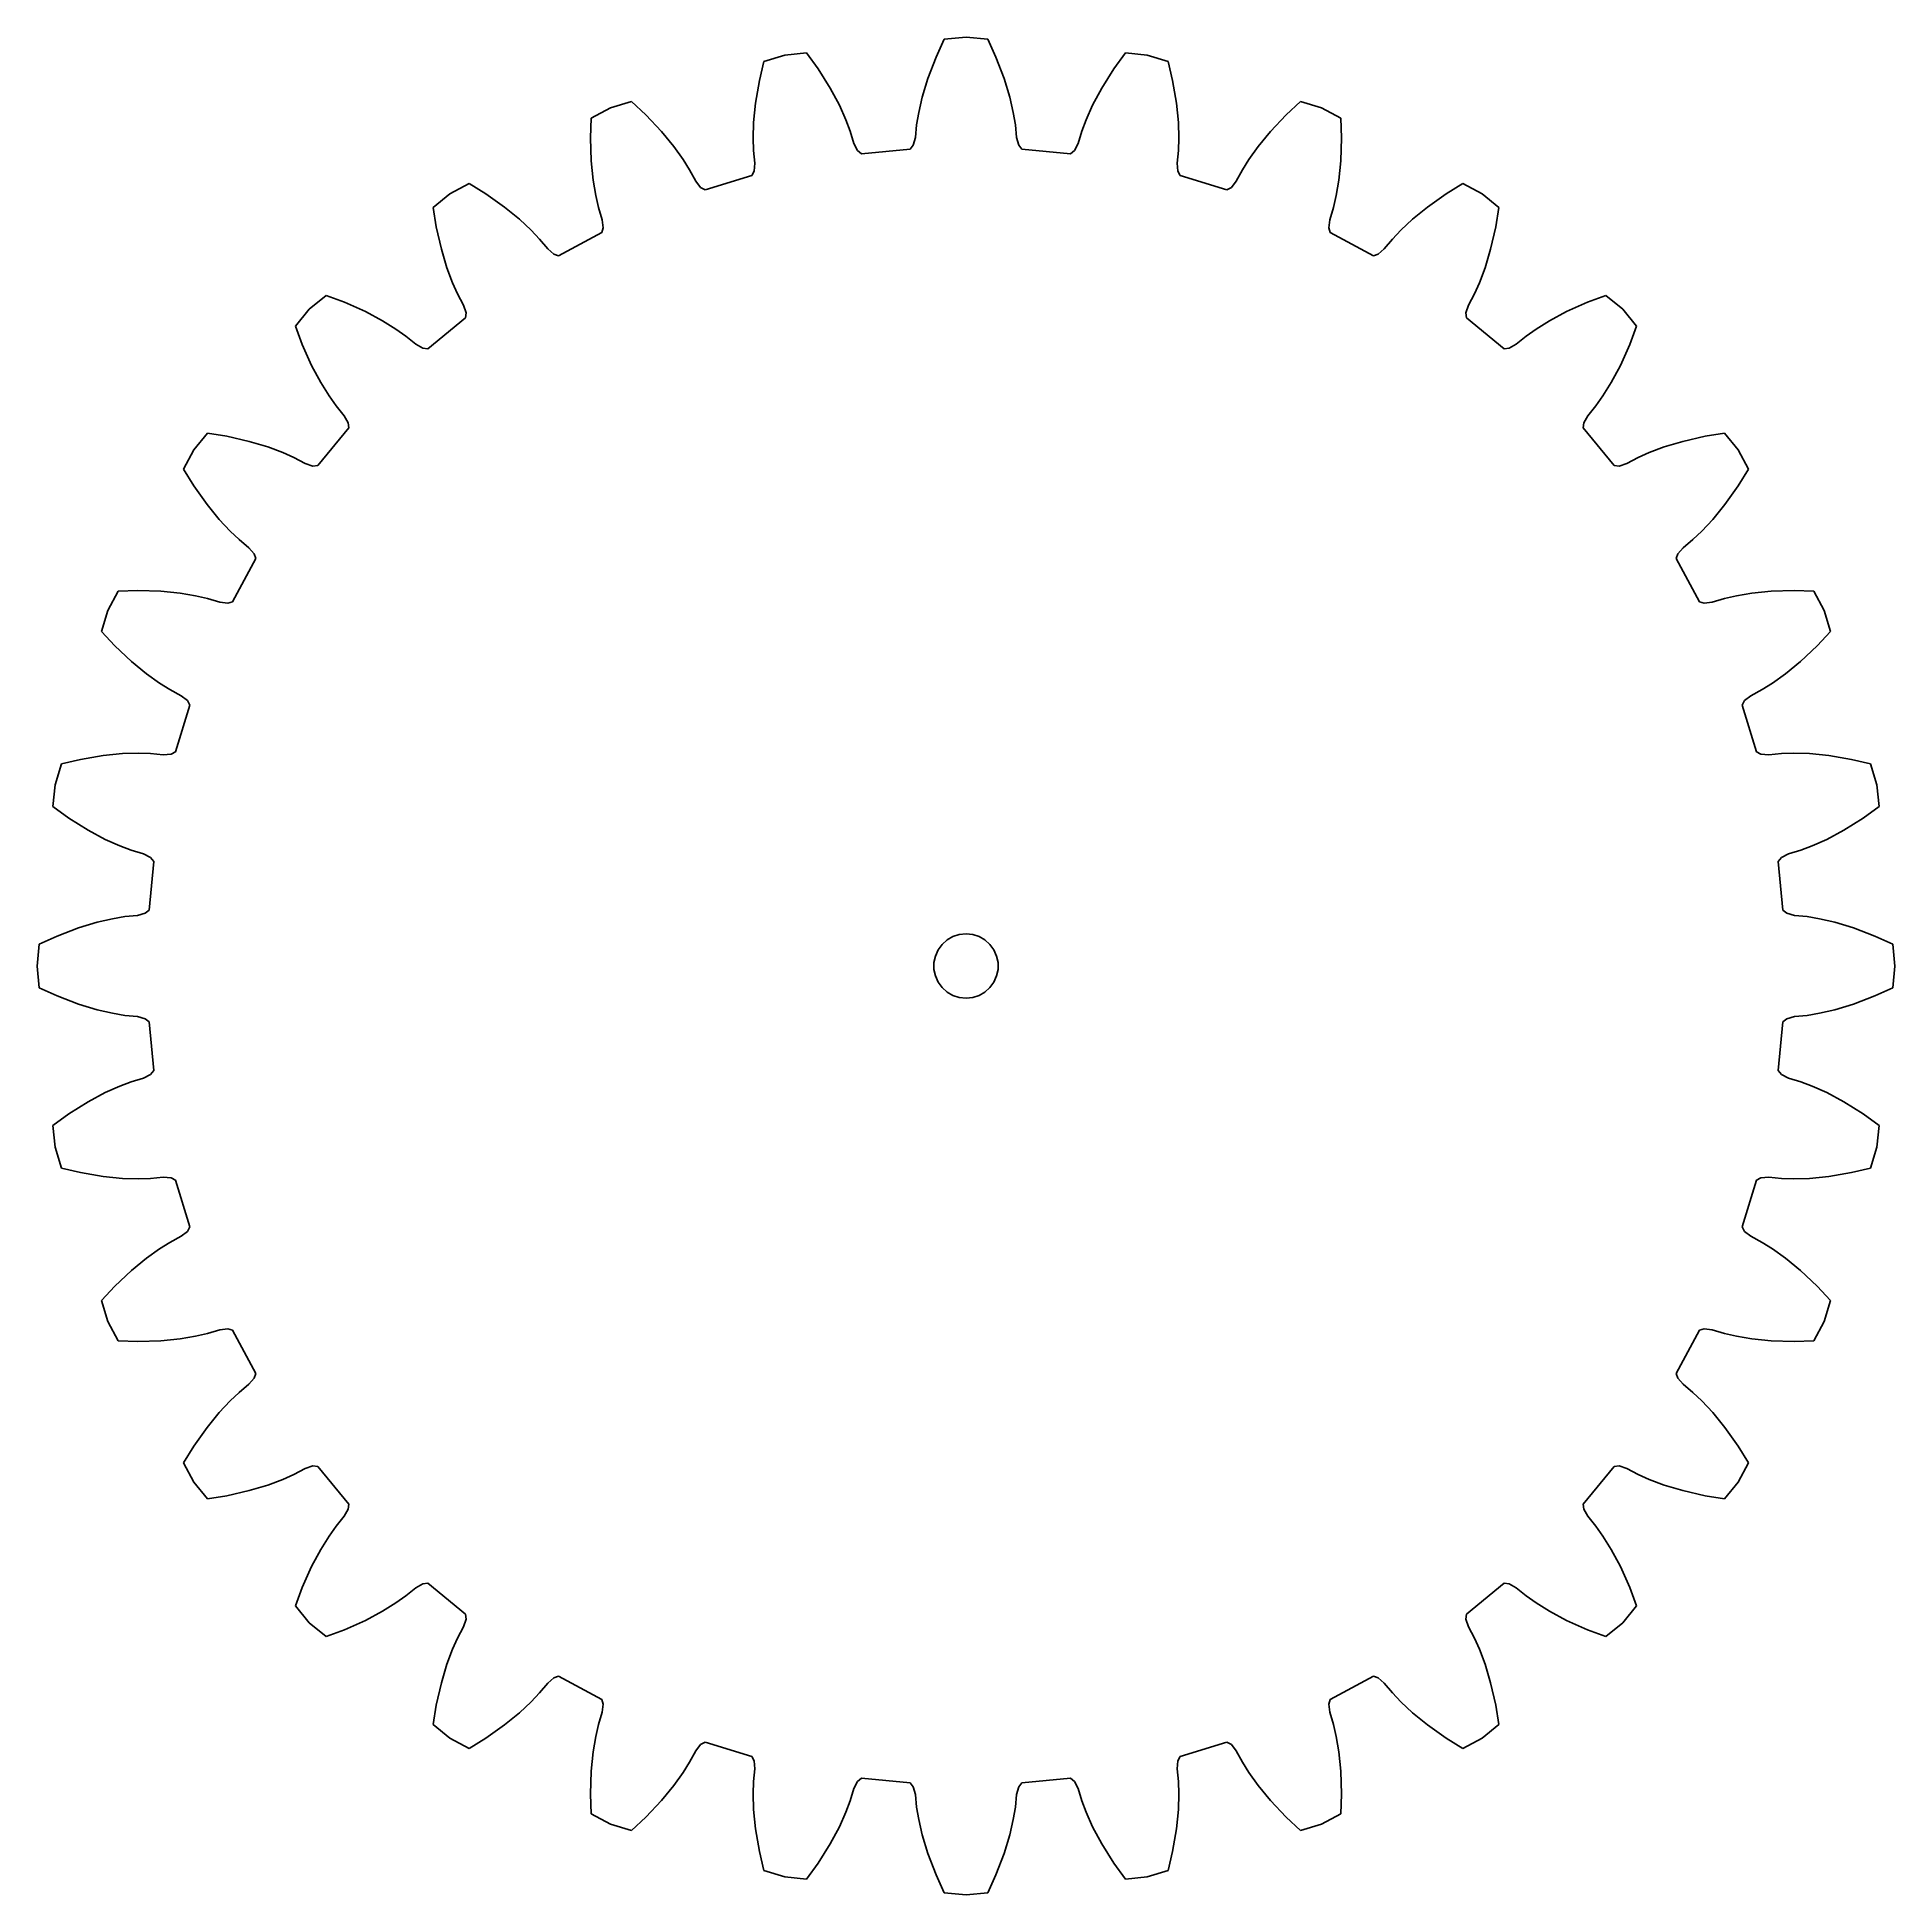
# Model space of a CAD drawing. Header units: metres. Extents: x -43.3 to 43.3, y -43.3 to 43.3.
import ezdxf

# ---------------------------------------------------------------- set-up
doc = ezdxf.new("R2010")
doc.units = ezdxf.units.M

msp = doc.modelspace()

# ---------------------------------------------------------------- linework, layer by layer
for p, q in [((0, 43.29), (-1.013, 43.19)), ((1.013, 43.19), (0, 43.29)), ((-8.445, 42.458), (-9.42, 42.163)), ((-7.432, 42.558), (-8.445, 42.458)), ((-6.896, 41.814), (-7.432, 42.558)), ((-1.013, 43.19), (-1.394, 42.356)), ((1.394, 42.356), (1.013, 43.19)), ((7.432, 42.558), (6.896, 41.814)), ((8.445, 42.458), (7.432, 42.558)), ((9.42, 42.163), (8.445, 42.458)), ((-9.42, 42.163), (-9.63, 41.27)), ((-6.33, 40.908), (-6.896, 41.814)), ((-1.394, 42.356), (-1.772, 41.357)), ((1.772, 41.357), (1.394, 42.356)), ((6.896, 41.814), (6.33, 40.908)), ((9.63, 41.27), (9.42, 42.163)), ((-9.63, 41.27), (-9.806, 40.217)), ((-5.903, 40.113), (-6.33, 40.908)), ((-1.772, 41.357), (-2.036, 40.494)), ((2.036, 40.494), (1.772, 41.357)), ((6.33, 40.908), (5.903, 40.113)), ((9.806, 40.217), (9.63, 41.27)), ((-16.566, 39.995), (-17.464, 39.515)), ((-15.592, 40.29), (-16.566, 39.995)), ((-14.921, 39.665), (-15.592, 40.29)), ((-9.806, 40.217), (-9.897, 39.318)), ((-5.597, 39.441), (-5.903, 40.113)), ((-2.036, 40.494), (-2.205, 39.776)), ((2.205, 39.776), (2.036, 40.494)), ((5.903, 40.113), (5.597, 39.441)), ((9.897, 39.318), (9.806, 40.217)), ((15.592, 40.29), (14.921, 39.665)), ((16.566, 39.995), (15.592, 40.29)), ((17.464, 39.515), (16.566, 39.995)), ((-17.464, 39.515), (-17.496, 38.598)), ((-14.189, 38.887), (-14.921, 39.665)), ((-9.897, 39.318), (-9.923, 38.581)), ((-5.394, 38.906), (-5.597, 39.441)), ((-2.3, 39.211), (-2.359, 38.62)), ((-2.205, 39.776), (-2.3, 39.211)), ((2.3, 39.211), (2.205, 39.776)), ((2.359, 38.62), (2.3, 39.211)), ((5.597, 39.441), (5.394, 38.906)), ((9.923, 38.581), (9.897, 39.318)), ((14.921, 39.665), (14.189, 38.887)), ((17.496, 38.598), (17.464, 39.515)), ((-17.496, 38.598), (-17.464, 37.531)), ((-13.615, 38.19), (-14.189, 38.887)), ((-13.184, 37.592), (-13.615, 38.19)), ((-9.923, 38.581), (-9.905, 38.009)), ((-5.22, 38.339), (-5.394, 38.906)), ((-5.051, 38.002), (-5.22, 38.339)), ((-2.46, 38.258), (-2.606, 38.075)), ((-2.359, 38.62), (-2.46, 38.258)), ((2.46, 38.258), (2.359, 38.62)), ((2.606, 38.075), (2.46, 38.258)), ((5.22, 38.339), (5.051, 38.002)), ((5.394, 38.906), (5.22, 38.339)), ((9.905, 38.009), (9.923, 38.581)), ((13.615, 38.19), (13.184, 37.592)), ((14.189, 38.887), (13.615, 38.19)), ((17.464, 37.531), (17.496, 38.598)), ((-17.464, 37.531), (-17.377, 36.632)), ((-12.88, 37.106), (-13.184, 37.592)), ((-9.905, 38.009), (-9.849, 37.418)), ((-9.849, 37.418), (-9.876, 37.043)), ((-4.872, 37.852), (-5.051, 38.002)), ((-2.606, 38.075), (-4.872, 37.852)), ((4.872, 37.852), (2.606, 38.075)), ((5.051, 38.002), (4.872, 37.852)), ((9.849, 37.418), (9.905, 38.009)), ((9.876, 37.043), (9.849, 37.418)), ((13.184, 37.592), (12.88, 37.106)), ((17.377, 36.632), (17.464, 37.531)), ((-23.153, 36.474), (-24.051, 35.994)), ((-22.373, 35.992), (-23.153, 36.474)), ((-17.377, 36.632), (-17.259, 35.904)), ((-12.599, 36.583), (-12.88, 37.106)), ((-12.368, 36.287), (-12.599, 36.583)), ((-9.984, 36.835), (-12.163, 36.174)), ((-9.876, 37.043), (-9.984, 36.835)), ((9.984, 36.835), (9.876, 37.043)), ((12.163, 36.174), (9.984, 36.835)), ((12.599, 36.583), (12.368, 36.287)), ((12.88, 37.106), (12.599, 36.583)), ((17.259, 35.904), (17.377, 36.632)), ((23.153, 36.474), (22.373, 35.992)), ((24.051, 35.994), (23.153, 36.474)), ((-24.051, 35.994), (-24.838, 35.349)), ((-21.503, 35.372), (-22.373, 35.992)), ((-17.259, 35.904), (-17.13, 35.346)), ((-12.163, 36.174), (-12.368, 36.287)), ((12.368, 36.287), (12.163, 36.174)), ((17.13, 35.346), (17.259, 35.904)), ((22.373, 35.992), (21.503, 35.372)), ((24.838, 35.349), (24.051, 35.994)), ((-24.838, 35.349), (-24.69, 34.443)), ((-20.804, 34.8), (-21.503, 35.372)), ((-20.264, 34.297), (-20.804, 34.8)), ((-17.13, 35.346), (-16.959, 34.778)), ((-16.959, 34.778), (-16.913, 34.404)), ((16.913, 34.404), (16.959, 34.778)), ((16.959, 34.778), (17.13, 35.346)), ((20.804, 34.8), (20.264, 34.297)), ((21.503, 35.372), (20.804, 34.8)), ((24.69, 34.443), (24.838, 35.349)), ((-24.69, 34.443), (-24.45, 33.403)), ((-19.872, 33.88), (-20.264, 34.297)), ((-19.494, 33.422), (-19.872, 33.88)), ((-16.978, 34.18), (-18.987, 33.106)), ((-16.913, 34.404), (-16.978, 34.18)), ((16.978, 34.18), (16.913, 34.404)), ((18.987, 33.106), (16.978, 34.18)), ((19.872, 33.88), (19.494, 33.422)), ((20.264, 34.297), (19.872, 33.88)), ((24.45, 33.403), (24.69, 34.443)), ((-24.45, 33.403), (-24.19, 32.538)), ((-19.21, 33.176), (-19.494, 33.422)), ((-18.987, 33.106), (-19.21, 33.176)), ((19.21, 33.176), (18.987, 33.106)), ((19.494, 33.422), (19.21, 33.176)), ((24.19, 32.538), (24.45, 33.403)), ((-24.19, 32.538), (-23.932, 31.847)), ((23.932, 31.847), (24.19, 32.538)), ((-29.824, 31.257), (-30.611, 30.611)), ((-28.965, 30.936), (-29.824, 31.257)), ((-23.932, 31.847), (-23.697, 31.325)), ((-23.697, 31.325), (-23.418, 30.801)), ((23.418, 30.801), (23.697, 31.325)), ((23.697, 31.325), (23.932, 31.847)), ((29.824, 31.257), (28.965, 30.936)), ((30.611, 30.611), (29.824, 31.257)), ((-30.611, 30.611), (-31.257, 29.824)), ((-27.991, 30.497), (-28.965, 30.936)), ((-27.193, 30.073), (-27.991, 30.497)), ((-23.418, 30.801), (-23.3, 30.443)), ((-23.3, 30.443), (-23.32, 30.21)), ((23.3, 30.443), (23.418, 30.801)), ((23.32, 30.21), (23.3, 30.443)), ((27.991, 30.497), (27.193, 30.073)), ((28.965, 30.936), (27.991, 30.497)), ((31.257, 29.824), (30.611, 30.611)), ((-31.257, 29.824), (-30.936, 28.965)), ((-26.566, 29.685), (-27.193, 30.073)), ((-26.1, 29.353), (-26.566, 29.685)), ((-23.32, 30.21), (-25.08, 28.766)), ((25.08, 28.766), (23.32, 30.21)), ((26.566, 29.685), (26.1, 29.353)), ((27.193, 30.073), (26.566, 29.685)), ((30.936, 28.965), (31.257, 29.824)), ((-30.936, 28.965), (-30.497, 27.991)), ((-25.64, 28.977), (-26.1, 29.353)), ((-25.313, 28.791), (-25.64, 28.977)), ((-25.08, 28.766), (-25.313, 28.791)), ((25.313, 28.791), (25.08, 28.766)), ((25.64, 28.977), (25.313, 28.791)), ((26.1, 29.353), (25.64, 28.977)), ((30.497, 27.991), (30.936, 28.965)), ((-30.497, 27.991), (-30.073, 27.193)), ((30.073, 27.193), (30.497, 27.991)), ((-30.073, 27.193), (-29.685, 26.566)), ((29.685, 26.566), (30.073, 27.193)), ((-29.685, 26.566), (-29.353, 26.1)), ((-29.353, 26.1), (-28.977, 25.64)), ((28.977, 25.64), (29.353, 26.1)), ((29.353, 26.1), (29.685, 26.566)), ((-28.977, 25.64), (-28.791, 25.313)), ((-28.791, 25.313), (-28.766, 25.08)), ((28.766, 25.08), (28.791, 25.313)), ((28.791, 25.313), (28.977, 25.64)), ((-35.349, 24.838), (-35.994, 24.051)), ((-34.443, 24.69), (-35.349, 24.838)), ((-33.403, 24.45), (-34.443, 24.69)), ((-32.538, 24.19), (-33.403, 24.45)), ((-28.766, 25.08), (-30.21, 23.32)), ((30.21, 23.32), (28.766, 25.08)), ((33.403, 24.45), (32.538, 24.19)), ((34.443, 24.69), (33.403, 24.45)), ((35.349, 24.838), (34.443, 24.69)), ((35.994, 24.051), (35.349, 24.838)), ((-35.994, 24.051), (-36.474, 23.153)), ((-31.847, 23.932), (-32.538, 24.19)), ((-31.325, 23.697), (-31.847, 23.932)), ((-30.801, 23.418), (-31.325, 23.697)), ((-30.443, 23.3), (-30.801, 23.418)), ((30.801, 23.418), (30.443, 23.3)), ((31.325, 23.697), (30.801, 23.418)), ((31.847, 23.932), (31.325, 23.697)), ((32.538, 24.19), (31.847, 23.932)), ((36.474, 23.153), (35.994, 24.051)), ((-36.474, 23.153), (-35.992, 22.373)), ((-30.21, 23.32), (-30.443, 23.3)), ((30.443, 23.3), (30.21, 23.32)), ((35.992, 22.373), (36.474, 23.153)), ((-35.992, 22.373), (-35.372, 21.503)), ((35.372, 21.503), (35.992, 22.373)), ((-35.372, 21.503), (-34.8, 20.804)), ((-34.8, 20.804), (-34.297, 20.264)), ((34.297, 20.264), (34.8, 20.804)), ((34.8, 20.804), (35.372, 21.503)), ((-34.297, 20.264), (-33.88, 19.872)), ((33.88, 19.872), (34.297, 20.264)), ((-33.88, 19.872), (-33.422, 19.494)), ((-33.422, 19.494), (-33.176, 19.21)), ((-33.176, 19.21), (-33.106, 18.987)), ((33.106, 18.987), (33.176, 19.21)), ((33.176, 19.21), (33.422, 19.494)), ((33.422, 19.494), (33.88, 19.872)), ((-33.106, 18.987), (-34.18, 16.978)), ((34.18, 16.978), (33.106, 18.987)), ((-39.515, 17.464), (-39.995, 16.566)), ((-38.598, 17.496), (-39.515, 17.464)), ((-37.531, 17.464), (-38.598, 17.496)), ((-36.632, 17.377), (-37.531, 17.464)), ((-35.904, 17.259), (-36.632, 17.377)), ((36.632, 17.377), (35.904, 17.259)), ((37.531, 17.464), (36.632, 17.377)), ((38.598, 17.496), (37.531, 17.464)), ((39.515, 17.464), (38.598, 17.496)), ((39.995, 16.566), (39.515, 17.464)), ((-39.995, 16.566), (-40.29, 15.592)), ((-35.346, 17.13), (-35.904, 17.259)), ((-34.778, 16.959), (-35.346, 17.13)), ((-34.404, 16.913), (-34.778, 16.959)), ((-34.18, 16.978), (-34.404, 16.913)), ((34.404, 16.913), (34.18, 16.978)), ((34.778, 16.959), (34.404, 16.913)), ((35.346, 17.13), (34.778, 16.959)), ((35.904, 17.259), (35.346, 17.13)), ((40.29, 15.592), (39.995, 16.566)), ((-40.29, 15.592), (-39.665, 14.921)), ((39.665, 14.921), (40.29, 15.592)), ((-39.665, 14.921), (-38.887, 14.189)), ((38.887, 14.189), (39.665, 14.921)), ((-38.887, 14.189), (-38.19, 13.615)), ((38.19, 13.615), (38.887, 14.189)), ((-38.19, 13.615), (-37.592, 13.184)), ((-37.592, 13.184), (-37.106, 12.88)), ((37.106, 12.88), (37.592, 13.184)), ((37.592, 13.184), (38.19, 13.615)), ((-37.106, 12.88), (-36.583, 12.599)), ((-36.174, 12.163), (-36.835, 9.984)), ((-36.583, 12.599), (-36.287, 12.368)), ((-36.287, 12.368), (-36.174, 12.163)), ((36.174, 12.163), (36.287, 12.368)), ((36.835, 9.984), (36.174, 12.163)), ((36.287, 12.368), (36.583, 12.599)), ((36.583, 12.599), (37.106, 12.88)), ((-41.27, 9.63), (-42.163, 9.42)), ((-40.217, 9.806), (-41.27, 9.63)), ((-39.318, 9.897), (-40.217, 9.806)), ((-38.581, 9.923), (-39.318, 9.897)), ((-38.009, 9.905), (-38.581, 9.923)), ((-37.418, 9.849), (-38.009, 9.905)), ((-37.043, 9.876), (-37.418, 9.849)), ((-36.835, 9.984), (-37.043, 9.876)), ((37.043, 9.876), (36.835, 9.984)), ((37.418, 9.849), (37.043, 9.876)), ((38.009, 9.905), (37.418, 9.849)), ((38.581, 9.923), (38.009, 9.905)), ((39.318, 9.897), (38.581, 9.923)), ((40.217, 9.806), (39.318, 9.897)), ((41.27, 9.63), (40.217, 9.806)), ((42.163, 9.42), (41.27, 9.63)), ((-42.163, 9.42), (-42.458, 8.445)), ((42.458, 8.445), (42.163, 9.42)), ((-42.458, 8.445), (-42.558, 7.432)), ((42.558, 7.432), (42.458, 8.445)), ((-42.558, 7.432), (-41.814, 6.896)), ((41.814, 6.896), (42.558, 7.432)), ((-41.814, 6.896), (-40.908, 6.33)), ((-40.908, 6.33), (-40.113, 5.903)), ((40.113, 5.903), (40.908, 6.33)), ((40.908, 6.33), (41.814, 6.896)), ((-40.113, 5.903), (-39.441, 5.597)), ((-39.441, 5.597), (-38.906, 5.394)), ((-38.906, 5.394), (-38.339, 5.22)), ((-38.339, 5.22), (-38.002, 5.051)), ((38.002, 5.051), (38.339, 5.22)), ((38.339, 5.22), (38.906, 5.394)), ((38.906, 5.394), (39.441, 5.597)), ((39.441, 5.597), (40.113, 5.903)), ((-37.852, 4.872), (-38.075, 2.606)), ((-38.002, 5.051), (-37.852, 4.872)), ((37.852, 4.872), (38.002, 5.051)), ((38.075, 2.606), (37.852, 4.872)), ((-38.075, 2.606), (-38.258, 2.46)), ((38.258, 2.46), (38.075, 2.606)), ((-41.357, 1.772), (-42.356, 1.394)), ((-40.494, 2.036), (-41.357, 1.772)), ((-39.776, 2.205), (-40.494, 2.036)), ((-39.211, 2.3), (-39.776, 2.205)), ((-38.62, 2.359), (-39.211, 2.3)), ((-38.258, 2.46), (-38.62, 2.359)), ((38.62, 2.359), (38.258, 2.46)), ((39.211, 2.3), (38.62, 2.359)), ((39.776, 2.205), (39.211, 2.3)), ((40.494, 2.036), (39.776, 2.205)), ((41.357, 1.772), (40.494, 2.036)), ((42.356, 1.394), (41.357, 1.772)), ((-43.19, 1.013), (-43.29, 0)), ((-42.356, 1.394), (-43.19, 1.013)), ((-1.299, 0.75), (-1.115, 1.004)), ((-1.115, 1.004), (-0.882, 1.214)), ((-0.882, 1.214), (-0.61, 1.37)), ((-0.61, 1.37), (-0.312, 1.467)), ((-0.312, 1.467), (0, 1.5)), ((0, 1.5), (0.312, 1.467)), ((0.312, 1.467), (0.61, 1.37)), ((0.61, 1.37), (0.882, 1.214)), ((0.882, 1.214), (1.115, 1.004)), ((1.115, 1.004), (1.299, 0.75)), ((43.19, 1.013), (42.356, 1.394)), ((43.29, 0), (43.19, 1.013)), ((-1.492, 0.157), (-1.427, 0.464)), ((-1.492, -0.157), (-1.492, 0.157)), ((-1.427, 0.464), (-1.299, 0.75)), ((1.299, 0.75), (1.427, 0.464)), ((1.427, 0.464), (1.492, 0.157)), ((1.492, 0.157), (1.492, -0.157)), ((-43.29, 0), (-43.19, -1.013)), ((-1.427, -0.464), (-1.492, -0.157)), ((-1.299, -0.75), (-1.427, -0.464)), ((-1.115, -1.004), (-1.299, -0.75)), ((1.299, -0.75), (1.115, -1.004)), ((1.427, -0.464), (1.299, -0.75)), ((1.492, -0.157), (1.427, -0.464)), ((43.19, -1.013), (43.29, 0)), ((-43.19, -1.013), (-42.356, -1.394)), ((-42.356, -1.394), (-41.357, -1.772)), ((-0.882, -1.214), (-1.115, -1.004)), ((-0.61, -1.37), (-0.882, -1.214)), ((-0.312, -1.467), (-0.61, -1.37)), ((0, -1.5), (-0.312, -1.467)), ((0.312, -1.467), (0, -1.5)), ((0.61, -1.37), (0.312, -1.467)), ((0.882, -1.214), (0.61, -1.37)), ((1.115, -1.004), (0.882, -1.214)), ((41.357, -1.772), (42.356, -1.394)), ((42.356, -1.394), (43.19, -1.013)), ((-41.357, -1.772), (-40.494, -2.036)), ((-40.494, -2.036), (-39.776, -2.205)), ((-39.776, -2.205), (-39.211, -2.3)), ((-39.211, -2.3), (-38.62, -2.359)), ((-38.62, -2.359), (-38.258, -2.46)), ((-38.258, -2.46), (-38.075, -2.606)), ((38.075, -2.606), (38.258, -2.46)), ((38.258, -2.46), (38.62, -2.359)), ((38.62, -2.359), (39.211, -2.3)), ((39.211, -2.3), (39.776, -2.205)), ((39.776, -2.205), (40.494, -2.036)), ((40.494, -2.036), (41.357, -1.772)), ((-38.075, -2.606), (-37.852, -4.872)), ((37.852, -4.872), (38.075, -2.606)), ((-38.002, -5.051), (-38.339, -5.22)), ((-37.852, -4.872), (-38.002, -5.051)), ((38.002, -5.051), (37.852, -4.872)), ((38.339, -5.22), (38.002, -5.051)), ((-40.113, -5.903), (-40.908, -6.33)), ((-39.441, -5.597), (-40.113, -5.903)), ((-38.906, -5.394), (-39.441, -5.597)), ((-38.339, -5.22), (-38.906, -5.394)), ((38.906, -5.394), (38.339, -5.22)), ((39.441, -5.597), (38.906, -5.394)), ((40.113, -5.903), (39.441, -5.597)), ((40.908, -6.33), (40.113, -5.903)), ((-41.814, -6.896), (-42.558, -7.432)), ((-40.908, -6.33), (-41.814, -6.896)), ((41.814, -6.896), (40.908, -6.33)), ((42.558, -7.432), (41.814, -6.896)), ((-42.558, -7.432), (-42.458, -8.445)), ((42.458, -8.445), (42.558, -7.432)), ((-42.458, -8.445), (-42.163, -9.42)), ((42.163, -9.42), (42.458, -8.445)), ((-42.163, -9.42), (-41.27, -9.63)), ((41.27, -9.63), (42.163, -9.42)), ((-41.27, -9.63), (-40.217, -9.806)), ((-40.217, -9.806), (-39.318, -9.897)), ((-39.318, -9.897), (-38.581, -9.923)), ((-38.581, -9.923), (-38.009, -9.905)), ((-38.009, -9.905), (-37.418, -9.849)), ((-37.418, -9.849), (-37.043, -9.876)), ((-37.043, -9.876), (-36.835, -9.984)), ((-36.835, -9.984), (-36.174, -12.163)), ((36.174, -12.163), (36.835, -9.984)), ((36.835, -9.984), (37.043, -9.876)), ((37.043, -9.876), (37.418, -9.849)), ((37.418, -9.849), (38.009, -9.905)), ((38.009, -9.905), (38.581, -9.923)), ((38.581, -9.923), (39.318, -9.897)), ((39.318, -9.897), (40.217, -9.806)), ((40.217, -9.806), (41.27, -9.63)), ((-37.106, -12.88), (-37.592, -13.184)), ((-36.583, -12.599), (-37.106, -12.88)), ((-36.287, -12.368), (-36.583, -12.599)), ((-36.174, -12.163), (-36.287, -12.368)), ((36.287, -12.368), (36.174, -12.163)), ((36.583, -12.599), (36.287, -12.368)), ((37.106, -12.88), (36.583, -12.599)), ((37.592, -13.184), (37.106, -12.88)), ((-38.19, -13.615), (-38.887, -14.189)), ((-37.592, -13.184), (-38.19, -13.615)), ((38.19, -13.615), (37.592, -13.184)), ((38.887, -14.189), (38.19, -13.615)), ((-38.887, -14.189), (-39.665, -14.921)), ((39.665, -14.921), (38.887, -14.189)), ((-39.665, -14.921), (-40.29, -15.592)), ((40.29, -15.592), (39.665, -14.921)), ((-40.29, -15.592), (-39.995, -16.566)), ((39.995, -16.566), (40.29, -15.592)), ((-39.995, -16.566), (-39.515, -17.464)), ((-36.632, -17.377), (-35.904, -17.259)), ((-35.904, -17.259), (-35.346, -17.13)), ((-35.346, -17.13), (-34.778, -16.959)), ((-34.778, -16.959), (-34.404, -16.913)), ((-34.404, -16.913), (-34.18, -16.978)), ((-34.18, -16.978), (-33.106, -18.987)), ((33.106, -18.987), (34.18, -16.978)), ((34.18, -16.978), (34.404, -16.913)), ((34.404, -16.913), (34.778, -16.959)), ((34.778, -16.959), (35.346, -17.13)), ((35.346, -17.13), (35.904, -17.259)), ((35.904, -17.259), (36.632, -17.377)), ((39.515, -17.464), (39.995, -16.566)), ((-39.515, -17.464), (-38.598, -17.496)), ((-38.598, -17.496), (-37.531, -17.464)), ((-37.531, -17.464), (-36.632, -17.377)), ((36.632, -17.377), (37.531, -17.464)), ((37.531, -17.464), (38.598, -17.496)), ((38.598, -17.496), (39.515, -17.464)), ((-33.106, -18.987), (-33.176, -19.21)), ((33.176, -19.21), (33.106, -18.987)), ((-33.88, -19.872), (-34.297, -20.264)), ((-33.422, -19.494), (-33.88, -19.872)), ((-33.176, -19.21), (-33.422, -19.494)), ((33.422, -19.494), (33.176, -19.21)), ((33.88, -19.872), (33.422, -19.494)), ((34.297, -20.264), (33.88, -19.872)), ((-34.297, -20.264), (-34.8, -20.804)), ((34.8, -20.804), (34.297, -20.264)), ((-35.372, -21.503), (-35.992, -22.373)), ((-34.8, -20.804), (-35.372, -21.503)), ((35.372, -21.503), (34.8, -20.804)), ((35.992, -22.373), (35.372, -21.503)), ((-35.992, -22.373), (-36.474, -23.153)), ((36.474, -23.153), (35.992, -22.373)), ((-36.474, -23.153), (-35.994, -24.051)), ((-30.801, -23.418), (-30.443, -23.3)), ((-30.443, -23.3), (-30.21, -23.32)), ((-30.21, -23.32), (-28.766, -25.08)), ((28.766, -25.08), (30.21, -23.32)), ((30.21, -23.32), (30.443, -23.3)), ((30.443, -23.3), (30.801, -23.418)), ((35.994, -24.051), (36.474, -23.153)), ((-35.994, -24.051), (-35.349, -24.838)), ((-33.403, -24.45), (-32.538, -24.19)), ((-32.538, -24.19), (-31.847, -23.932)), ((-31.847, -23.932), (-31.325, -23.697)), ((-31.325, -23.697), (-30.801, -23.418)), ((30.801, -23.418), (31.325, -23.697)), ((31.325, -23.697), (31.847, -23.932)), ((31.847, -23.932), (32.538, -24.19)), ((32.538, -24.19), (33.403, -24.45)), ((35.349, -24.838), (35.994, -24.051)), ((-35.349, -24.838), (-34.443, -24.69)), ((-34.443, -24.69), (-33.403, -24.45)), ((-28.766, -25.08), (-28.791, -25.313)), ((28.791, -25.313), (28.766, -25.08)), ((33.403, -24.45), (34.443, -24.69)), ((34.443, -24.69), (35.349, -24.838)), ((-28.977, -25.64), (-29.353, -26.1)), ((-28.791, -25.313), (-28.977, -25.64)), ((28.977, -25.64), (28.791, -25.313)), ((29.353, -26.1), (28.977, -25.64)), ((-29.685, -26.566), (-30.073, -27.193)), ((-29.353, -26.1), (-29.685, -26.566)), ((29.685, -26.566), (29.353, -26.1)), ((30.073, -27.193), (29.685, -26.566)), ((-30.073, -27.193), (-30.497, -27.991)), ((30.497, -27.991), (30.073, -27.193)), ((-30.497, -27.991), (-30.936, -28.965)), ((30.936, -28.965), (30.497, -27.991)), ((-30.936, -28.965), (-31.257, -29.824)), ((-26.566, -29.685), (-26.1, -29.353)), ((-26.1, -29.353), (-25.64, -28.977)), ((-25.64, -28.977), (-25.313, -28.791)), ((-25.313, -28.791), (-25.08, -28.766)), ((-25.08, -28.766), (-23.32, -30.21)), ((23.32, -30.21), (25.08, -28.766)), ((25.08, -28.766), (25.313, -28.791)), ((25.313, -28.791), (25.64, -28.977)), ((25.64, -28.977), (26.1, -29.353)), ((26.1, -29.353), (26.566, -29.685)), ((31.257, -29.824), (30.936, -28.965)), ((-31.257, -29.824), (-30.611, -30.611)), ((-27.991, -30.497), (-27.193, -30.073)), ((-27.193, -30.073), (-26.566, -29.685)), ((-23.32, -30.21), (-23.3, -30.443)), ((23.3, -30.443), (23.32, -30.21)), ((26.566, -29.685), (27.193, -30.073)), ((27.193, -30.073), (27.991, -30.497)), ((30.611, -30.611), (31.257, -29.824)), ((-30.611, -30.611), (-29.824, -31.257)), ((-29.824, -31.257), (-28.965, -30.936)), ((-28.965, -30.936), (-27.991, -30.497)), ((-23.418, -30.801), (-23.697, -31.325)), ((-23.3, -30.443), (-23.418, -30.801)), ((23.418, -30.801), (23.3, -30.443)), ((23.697, -31.325), (23.418, -30.801)), ((27.991, -30.497), (28.965, -30.936)), ((28.965, -30.936), (29.824, -31.257)), ((29.824, -31.257), (30.611, -30.611)), ((-23.932, -31.847), (-24.19, -32.538)), ((-23.697, -31.325), (-23.932, -31.847)), ((23.932, -31.847), (23.697, -31.325)), ((24.19, -32.538), (23.932, -31.847)), ((-24.19, -32.538), (-24.45, -33.403)), ((24.45, -33.403), (24.19, -32.538)), ((-24.45, -33.403), (-24.69, -34.443)), ((-19.872, -33.88), (-19.494, -33.422)), ((-19.494, -33.422), (-19.21, -33.176)), ((-19.21, -33.176), (-18.987, -33.106)), ((-18.987, -33.106), (-16.978, -34.18)), ((16.978, -34.18), (18.987, -33.106)), ((18.987, -33.106), (19.21, -33.176)), ((19.21, -33.176), (19.494, -33.422)), ((19.494, -33.422), (19.872, -33.88)), ((24.69, -34.443), (24.45, -33.403)), ((-24.69, -34.443), (-24.838, -35.349)), ((-20.804, -34.8), (-20.264, -34.297)), ((-20.264, -34.297), (-19.872, -33.88)), ((-16.978, -34.18), (-16.913, -34.404)), ((-16.913, -34.404), (-16.959, -34.778)), ((16.913, -34.404), (16.978, -34.18)), ((16.959, -34.778), (16.913, -34.404)), ((19.872, -33.88), (20.264, -34.297)), ((20.264, -34.297), (20.804, -34.8)), ((24.838, -35.349), (24.69, -34.443)), ((-24.838, -35.349), (-24.051, -35.994)), ((-22.373, -35.992), (-21.503, -35.372)), ((-21.503, -35.372), (-20.804, -34.8)), ((-17.13, -35.346), (-17.259, -35.904)), ((-16.959, -34.778), (-17.13, -35.346)), ((17.13, -35.346), (16.959, -34.778)), ((17.259, -35.904), (17.13, -35.346)), ((20.804, -34.8), (21.503, -35.372)), ((21.503, -35.372), (22.373, -35.992)), ((24.051, -35.994), (24.838, -35.349)), ((-24.051, -35.994), (-23.153, -36.474)), ((-23.153, -36.474), (-22.373, -35.992)), ((-17.259, -35.904), (-17.377, -36.632)), ((-12.599, -36.583), (-12.368, -36.287)), ((-12.368, -36.287), (-12.163, -36.174)), ((-12.163, -36.174), (-9.984, -36.835)), ((9.984, -36.835), (12.163, -36.174)), ((12.163, -36.174), (12.368, -36.287)), ((12.368, -36.287), (12.599, -36.583)), ((17.377, -36.632), (17.259, -35.904)), ((22.373, -35.992), (23.153, -36.474)), ((23.153, -36.474), (24.051, -35.994)), ((-17.377, -36.632), (-17.464, -37.531)), ((-13.184, -37.592), (-12.88, -37.106)), ((-12.88, -37.106), (-12.599, -36.583)), ((-9.984, -36.835), (-9.876, -37.043)), ((-9.876, -37.043), (-9.849, -37.418)), ((9.849, -37.418), (9.876, -37.043)), ((9.876, -37.043), (9.984, -36.835)), ((12.599, -36.583), (12.88, -37.106)), ((12.88, -37.106), (13.184, -37.592)), ((17.464, -37.531), (17.377, -36.632)), ((-17.464, -37.531), (-17.496, -38.598)), ((-13.615, -38.19), (-13.184, -37.592)), ((-9.905, -38.009), (-9.923, -38.581)), ((-9.849, -37.418), (-9.905, -38.009)), ((-5.22, -38.339), (-5.051, -38.002)), ((-5.051, -38.002), (-4.872, -37.852)), ((-4.872, -37.852), (-2.606, -38.075)), ((-2.606, -38.075), (-2.46, -38.258)), ((2.46, -38.258), (2.606, -38.075)), ((2.606, -38.075), (4.872, -37.852)), ((4.872, -37.852), (5.051, -38.002)), ((5.051, -38.002), (5.22, -38.339)), ((9.905, -38.009), (9.849, -37.418)), ((9.923, -38.581), (9.905, -38.009)), ((13.184, -37.592), (13.615, -38.19)), ((17.496, -38.598), (17.464, -37.531)), ((-17.496, -38.598), (-17.464, -39.515)), ((-14.921, -39.665), (-14.189, -38.887)), ((-14.189, -38.887), (-13.615, -38.19)), ((-9.923, -38.581), (-9.897, -39.318)), ((-5.597, -39.441), (-5.394, -38.906)), ((-5.394, -38.906), (-5.22, -38.339)), ((-2.46, -38.258), (-2.359, -38.62)), ((-2.359, -38.62), (-2.3, -39.211)), ((2.3, -39.211), (2.359, -38.62)), ((2.359, -38.62), (2.46, -38.258)), ((5.22, -38.339), (5.394, -38.906)), ((5.394, -38.906), (5.597, -39.441)), ((9.897, -39.318), (9.923, -38.581)), ((13.615, -38.19), (14.189, -38.887)), ((14.189, -38.887), (14.921, -39.665)), ((17.464, -39.515), (17.496, -38.598)), ((-17.464, -39.515), (-16.566, -39.995)), ((-15.592, -40.29), (-14.921, -39.665)), ((-9.897, -39.318), (-9.806, -40.217)), ((-5.903, -40.113), (-5.597, -39.441)), ((-2.3, -39.211), (-2.205, -39.776)), ((-2.205, -39.776), (-2.036, -40.494)), ((2.036, -40.494), (2.205, -39.776)), ((2.205, -39.776), (2.3, -39.211)), ((5.597, -39.441), (5.903, -40.113)), ((9.806, -40.217), (9.897, -39.318)), ((14.921, -39.665), (15.592, -40.29)), ((16.566, -39.995), (17.464, -39.515)), ((-16.566, -39.995), (-15.592, -40.29)), ((-9.806, -40.217), (-9.63, -41.27)), ((-6.33, -40.908), (-5.903, -40.113)), ((-2.036, -40.494), (-1.772, -41.357)), ((1.772, -41.357), (2.036, -40.494)), ((5.903, -40.113), (6.33, -40.908)), ((9.63, -41.27), (9.806, -40.217)), ((15.592, -40.29), (16.566, -39.995)), ((-9.63, -41.27), (-9.42, -42.163)), ((-6.896, -41.814), (-6.33, -40.908)), ((-1.772, -41.357), (-1.394, -42.356)), ((1.394, -42.356), (1.772, -41.357)), ((6.33, -40.908), (6.896, -41.814)), ((9.42, -42.163), (9.63, -41.27)), ((-9.42, -42.163), (-8.445, -42.458)), ((-7.432, -42.558), (-6.896, -41.814)), ((-1.394, -42.356), (-1.013, -43.19)), ((1.013, -43.19), (1.394, -42.356)), ((6.896, -41.814), (7.432, -42.558)), ((8.445, -42.458), (9.42, -42.163)), ((-8.445, -42.458), (-7.432, -42.558)), ((-1.013, -43.19), (0, -43.29)), ((0, -43.29), (1.013, -43.19)), ((7.432, -42.558), (8.445, -42.458))]:
    msp.add_line(p, q)

doc.saveas('drawing.dxf')
